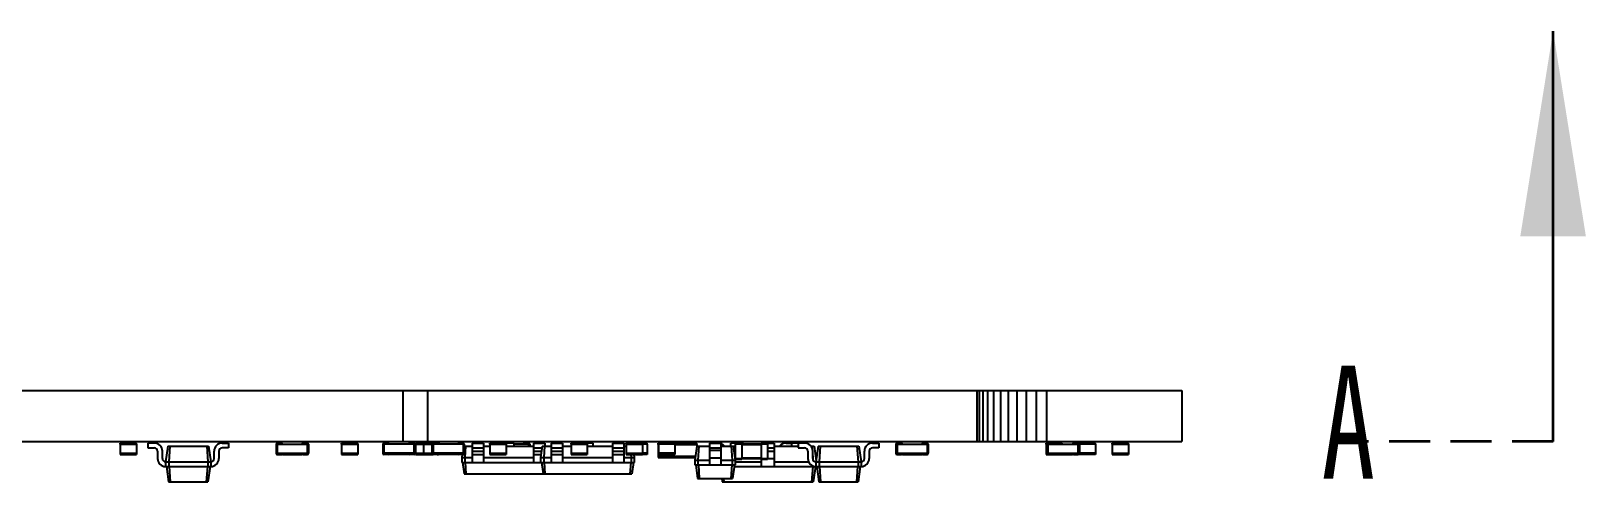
# Model space of a CAD drawing. Header units: millimetres. Extents: x 2 to 294, y 2 to 208.
# Drawn here: x 153.25 to 201.42, y 117.88 to 131.83 of the extents above; entities that cross this region are included whole.
import ezdxf

# ---------------------------------------------------------------- set-up
doc = ezdxf.new("R2010")
doc.units = ezdxf.units.MM
doc.linetypes.add('HIDDEN', pattern=[1.905, 1.27, -0.635])
doc.styles.add('SLDTEXTSTYLE4', font='TXT', dxfattribs={"width": 0.7})

msp = doc.modelspace()

# ---------------------------------------------------------------- linework, layer by layer
at = {"color": 7, "linetype": 'Continuous', "lineweight": 35}
msp.add_line((200.4, 119.125), (200.4, 131.825), dxfattribs=at)
at = {"color": 7, "linetype": 'Continuous', "lineweight": 25}
for p, q in [((118.028, 120.705), (164.764, 120.705)), ((164.764, 120.705), (164.764, 119.125)), ((164.764, 120.705), (165.526, 120.705)), ((165.526, 120.705), (165.526, 119.125)), ((165.526, 120.705), (182.544, 120.705)), ((182.544, 120.705), (182.544, 119.125)), ((182.544, 120.705), (182.617, 120.705)), ((182.617, 120.705), (182.617, 119.125)), ((182.617, 120.705), (182.728, 120.705)), ((182.728, 120.705), (182.728, 119.125)), ((182.728, 120.705), (182.877, 120.705)), ((182.877, 120.705), (182.877, 119.125)), ((182.877, 120.705), (183.06, 120.705)), ((183.06, 120.705), (183.06, 119.125)), ((183.06, 120.705), (183.276, 120.705)), ((183.276, 120.705), (183.276, 119.125)), ((183.276, 120.705), (183.52, 120.705)), ((183.52, 120.705), (183.52, 119.125)), ((183.52, 120.705), (183.789, 120.705)), ((183.789, 120.705), (183.789, 119.125)), ((183.789, 120.705), (184.079, 120.705)), ((184.079, 120.705), (184.079, 119.125)), ((184.079, 120.705), (184.385, 120.705)), ((184.385, 120.705), (184.385, 119.125)), ((184.385, 120.705), (184.703, 120.705)), ((184.703, 120.705), (184.703, 119.125)), ((184.703, 120.705), (188.894, 120.705)), ((188.894, 120.705), (188.894, 119.125)), ((118.028, 119.125), (164.764, 119.125)), ((156.008, 119.04), (156.008, 119.075)), ((156.008, 119.075), (156.508, 119.075)), ((156.008, 119.04), (156.508, 119.04)), ((156.008, 119.04), (156.008, 118.76)), ((156.508, 119.04), (156.508, 119.075)), ((156.508, 119.04), (156.508, 118.76)), ((157.064, 119.075), (156.864, 119.075)), ((156.864, 119.075), (156.864, 118.925)), ((159.164, 119.075), (159.364, 119.075)), ((159.364, 119.075), (159.364, 118.925)), ((160.838, 119.04), (160.838, 118.76)), ((160.873, 119.075), (161.003, 119.075)), ((160.873, 119.04), (160.873, 118.76)), ((160.873, 119.04), (161.038, 119.04)), ((161.038, 119.04), (161.638, 119.04)), ((161.638, 119.04), (161.803, 119.04)), ((161.673, 119.075), (161.803, 119.075)), ((161.803, 119.04), (161.803, 118.76)), ((161.838, 119.04), (161.838, 118.76)), ((162.866, 119.075), (163.366, 119.075)), ((162.866, 119.04), (162.866, 119.075)), ((162.866, 119.04), (163.366, 119.04)), ((162.866, 119.04), (162.866, 118.76)), ((163.366, 119.04), (163.366, 119.075)), ((163.366, 119.04), (163.366, 118.76)), ((164.14, 119.04), (164.14, 118.76)), ((164.305, 119.075), (164.175, 119.075)), ((164.175, 119.04), (164.175, 118.76)), ((164.34, 119.04), (164.175, 119.04)), ((164.94, 119.04), (164.34, 119.04)), ((164.764, 119.125), (165.526, 119.125)), ((165.105, 119.04), (164.94, 119.04)), ((165.105, 119.075), (164.975, 119.075)), ((165.105, 119.04), (165.105, 118.76)), ((165.14, 119.04), (165.14, 118.76)), ((165.152, 119.04), (165.152, 119.075)), ((165.152, 119.075), (165.406, 119.075)), ((165.152, 119.04), (165.152, 118.76)), ((165.152, 119.04), (165.406, 119.04)), ((165.406, 119.04), (165.406, 119.075)), ((165.406, 119.075), (165.699, 119.075)), ((165.406, 119.04), (165.406, 118.76)), ((165.406, 119.04), (165.664, 119.04)), ((165.526, 119.125), (182.544, 119.125)), ((165.664, 119.04), (165.664, 118.76)), ((165.829, 119.075), (165.699, 119.075)), ((165.699, 119.04), (165.699, 118.76)), ((165.864, 119.04), (165.699, 119.04)), ((165.829, 119.075), (165.906, 119.075)), ((166.464, 119.04), (165.864, 119.04)), ((165.906, 119.04), (165.906, 119.075)), ((166.629, 119.04), (166.464, 119.04)), ((166.629, 119.075), (166.499, 119.075)), ((166.629, 119.04), (166.629, 118.76)), ((166.664, 119.04), (166.664, 118.76)), ((166.912, 119.075), (167.262, 119.075)), ((166.912, 119.075), (166.912, 118.925)), ((167.262, 119.075), (167.262, 118.925)), ((167.462, 119.075), (167.962, 119.075)), ((167.462, 119.04), (167.462, 119.075)), ((167.462, 119.04), (167.962, 119.04)), ((167.462, 119.04), (167.462, 118.76)), ((167.862, 119.075), (167.861, 119.075)), ((168.212, 119.075), (167.962, 119.075)), ((167.962, 119.04), (167.962, 119.075)), ((167.962, 119.04), (167.962, 118.76)), ((168.212, 118.975), (168.212, 119.075)), ((168.496, 119.04), (168.212, 119.04)), ((168.661, 119.04), (168.496, 119.04)), ((168.661, 119.075), (168.531, 119.075)), ((168.661, 119.04), (168.661, 118.975)), ((168.696, 119.04), (168.696, 118.975)), ((168.812, 119.075), (168.812, 118.925)), ((168.812, 119.075), (169.162, 119.075)), ((169.162, 119.075), (169.162, 118.975)), ((169.357, 119.075), (169.357, 118.925)), ((169.357, 119.075), (169.707, 119.075)), ((169.707, 119.075), (169.707, 118.925)), ((169.978, 119.04), (169.978, 119.075)), ((169.978, 119.075), (170.478, 119.075)), ((169.978, 119.04), (169.978, 118.76)), ((169.978, 119.04), (170.478, 119.04)), ((170.657, 119.075), (170.478, 119.075)), ((170.478, 119.04), (170.478, 119.075)), ((170.478, 119.04), (170.478, 118.76)), ((170.657, 118.975), (170.657, 119.075)), ((171.257, 119.075), (171.607, 119.075)), ((171.257, 119.075), (171.257, 118.925)), ((171.607, 119.075), (171.607, 118.925)), ((171.687, 119.04), (171.687, 119.075)), ((171.687, 119.075), (172.187, 119.075)), ((171.687, 119.04), (172.187, 119.04)), ((171.687, 119.04), (171.687, 118.76)), ((172.337, 119.075), (172.187, 119.075)), ((172.187, 119.04), (172.187, 119.075)), ((172.187, 119.04), (172.187, 118.76)), ((172.337, 119.04), (172.187, 119.04)), ((172.337, 119.04), (172.337, 119.075)), ((172.337, 119.04), (172.337, 118.76)), ((172.676, 119.03), (172.676, 119.075)), ((172.676, 119.075), (172.687, 119.075)), ((172.676, 119.03), (172.676, 118.67)), ((172.676, 119.03), (172.687, 119.03)), ((173.187, 119.075), (172.687, 119.075)), ((172.687, 119.04), (172.687, 119.075)), ((172.687, 119.04), (172.687, 118.76)), ((173.187, 119.04), (172.687, 119.04)), ((173.187, 119.075), (173.876, 119.075)), ((173.187, 119.04), (173.187, 119.075)), ((173.187, 119.04), (173.187, 118.76)), ((173.187, 119.03), (173.876, 119.03)), ((173.876, 119.03), (173.876, 119.075)), ((173.876, 119.03), (173.876, 118.937)), ((174.262, 119.075), (174.262, 118.925)), ((174.262, 119.075), (174.612, 119.075)), ((174.612, 119.075), (174.612, 118.925)), ((175.062, 119.075), (174.92, 119.075)), ((174.92, 118.975), (174.92, 119.075)), ((175.062, 119.075), (175.262, 119.075)), ((175.062, 119.055), (175.062, 119.075)), ((175.062, 119.055), (175.062, 118.595)), ((175.062, 119.055), (175.262, 119.055)), ((175.32, 119.075), (175.262, 119.075)), ((175.262, 119.055), (175.262, 119.075)), ((175.262, 119.055), (175.262, 118.595)), ((175.262, 119.055), (175.862, 119.055)), ((175.262, 119.035), (175.862, 119.035)), ((175.32, 119.055), (175.32, 119.075)), ((175.862, 119.055), (175.862, 119.075)), ((175.862, 119.075), (176.062, 119.075)), ((175.862, 119.055), (176.062, 119.055)), ((175.862, 119.055), (175.862, 118.595)), ((176.062, 119.075), (176.27, 119.075)), ((176.062, 119.055), (176.062, 119.075)), ((176.062, 119.055), (176.062, 118.595)), ((176.27, 119.075), (176.27, 118.925)), ((176.637, 119.075), (176.82, 119.075)), ((177.012, 119.075), (176.82, 119.075)), ((176.82, 118.975), (176.82, 119.075)), ((177.012, 119.075), (177.012, 118.925)), ((177.212, 119.075), (177.012, 119.075)), ((177.22, 119.075), (177.22, 119.075)), ((179.312, 119.075), (179.512, 119.075)), ((179.512, 119.075), (179.512, 118.925)), ((180.039, 119.04), (180.039, 118.76)), ((180.074, 119.075), (180.204, 119.075)), ((180.074, 119.04), (180.074, 118.76)), ((180.074, 119.04), (180.239, 119.04)), ((180.239, 119.04), (180.839, 119.04)), ((180.839, 119.04), (181.004, 119.04)), ((180.874, 119.075), (181.004, 119.075)), ((181.004, 119.04), (181.004, 118.76)), ((181.039, 119.04), (181.039, 118.76)), ((182.544, 119.125), (182.617, 119.125)), ((182.617, 119.125), (182.728, 119.125)), ((182.728, 119.125), (182.877, 119.125)), ((182.877, 119.125), (183.06, 119.125)), ((183.06, 119.125), (183.276, 119.125)), ((183.276, 119.125), (183.52, 119.125)), ((183.52, 119.125), (183.789, 119.125)), ((183.789, 119.125), (184.079, 119.125)), ((184.079, 119.125), (184.385, 119.125)), ((184.385, 119.125), (184.703, 119.125)), ((184.694, 119.075), (184.749, 119.075)), ((184.694, 119.04), (184.694, 119.075)), ((184.694, 119.04), (184.694, 118.76)), ((184.694, 119.04), (184.714, 119.04)), ((184.703, 119.125), (188.894, 119.125)), ((184.714, 119.04), (184.714, 118.76)), ((184.749, 119.075), (184.879, 119.075)), ((184.749, 119.04), (184.749, 118.76)), ((184.749, 119.04), (184.914, 119.04)), ((184.879, 119.075), (185.194, 119.075)), ((184.914, 119.04), (185.514, 119.04)), ((185.194, 119.04), (185.194, 119.075)), ((185.514, 119.04), (185.679, 119.04)), ((185.549, 119.075), (185.679, 119.075)), ((185.679, 119.04), (185.679, 118.76)), ((185.714, 119.04), (185.714, 118.76)), ((185.726, 119.04), (185.726, 119.075)), ((186.226, 119.075), (185.726, 119.075)), ((185.726, 119.04), (185.726, 118.76)), ((186.226, 119.04), (185.726, 119.04)), ((186.226, 119.04), (186.226, 119.075)), ((186.226, 119.04), (186.226, 118.76)), ((186.742, 119.075), (187.242, 119.075)), ((186.742, 119.04), (186.742, 119.075)), ((186.742, 119.04), (187.242, 119.04)), ((186.742, 119.04), (186.742, 118.76)), ((187.242, 119.04), (187.242, 119.075)), ((187.242, 119.04), (187.242, 118.76)), ((156.008, 118.76), (156.508, 118.76)), ((156.008, 118.76), (156.008, 118.725)), ((156.008, 118.725), (156.508, 118.725)), ((156.508, 118.76), (156.508, 118.725)), ((156.864, 118.925), (157.064, 118.925)), ((157.164, 118.825), (157.164, 118.6)), ((157.314, 118.6), (157.314, 118.825)), ((157.481, 118.975), (157.414, 118.5)), ((157.414, 118.5), (157.509, 118.5)), ((157.414, 118.5), (157.414, 118.35)), ((157.481, 118.975), (157.542, 118.975)), ((157.542, 118.975), (157.509, 118.5)), ((157.509, 118.5), (158.719, 118.5)), ((157.509, 118.5), (157.509, 118.35)), ((157.542, 118.975), (158.686, 118.975)), ((158.686, 118.975), (158.747, 118.975)), ((158.686, 118.975), (158.719, 118.5)), ((158.719, 118.5), (158.719, 118.35)), ((158.719, 118.5), (158.814, 118.5)), ((158.747, 118.975), (158.814, 118.5)), ((158.814, 118.5), (158.814, 118.35)), ((158.914, 118.6), (158.914, 118.825)), ((159.064, 118.825), (159.064, 118.6)), ((159.364, 118.925), (159.164, 118.925)), ((160.873, 118.76), (161.038, 118.76)), ((160.873, 118.725), (161.003, 118.725)), ((161.038, 118.76), (161.638, 118.76)), ((161.038, 118.76), (161.038, 118.725)), ((161.038, 118.725), (161.638, 118.725)), ((161.638, 118.76), (161.803, 118.76)), ((161.638, 118.76), (161.638, 118.725)), ((161.673, 118.725), (161.803, 118.725)), ((162.866, 118.76), (163.366, 118.76)), ((162.866, 118.76), (162.866, 118.725)), ((162.866, 118.725), (163.366, 118.725)), ((163.366, 118.76), (163.366, 118.725)), ((164.34, 118.76), (164.175, 118.76)), ((164.305, 118.725), (164.175, 118.725)), ((164.94, 118.76), (164.34, 118.76)), ((164.34, 118.76), (164.34, 118.725)), ((164.94, 118.725), (164.34, 118.725)), ((165.105, 118.76), (164.94, 118.76)), ((164.94, 118.76), (164.94, 118.725)), ((165.105, 118.725), (164.975, 118.725)), ((165.152, 118.76), (165.152, 118.725)), ((165.152, 118.76), (165.406, 118.76)), ((165.152, 118.725), (165.406, 118.725)), ((165.406, 118.76), (165.406, 118.725)), ((165.406, 118.76), (165.664, 118.76)), ((165.406, 118.725), (165.699, 118.725)), ((165.864, 118.76), (165.699, 118.76)), ((165.829, 118.725), (165.699, 118.725)), ((165.829, 118.725), (165.864, 118.725)), ((166.464, 118.76), (165.864, 118.76)), ((165.864, 118.76), (165.864, 118.725)), ((166.464, 118.725), (165.864, 118.725)), ((166.464, 118.76), (166.464, 118.725)), ((166.629, 118.76), (166.464, 118.76)), ((166.629, 118.725), (166.499, 118.725)), ((166.601, 118.725), (166.587, 118.625)), ((166.587, 118.625), (166.682, 118.625)), ((166.587, 118.625), (166.587, 118.475)), ((166.664, 118.975), (166.706, 118.975)), ((166.706, 118.975), (166.682, 118.625)), ((166.682, 118.625), (166.912, 118.625)), ((166.682, 118.625), (166.682, 118.475)), ((166.706, 118.975), (166.912, 118.975)), ((166.912, 118.925), (167.262, 118.925)), ((166.912, 118.925), (166.912, 118.825)), ((166.912, 118.825), (167.262, 118.825)), ((166.912, 118.825), (166.912, 118.725)), ((166.912, 118.725), (167.262, 118.725)), ((166.912, 118.725), (166.912, 118.475)), ((167.262, 118.975), (167.462, 118.975)), ((167.262, 118.925), (167.262, 118.825)), ((167.262, 118.825), (167.262, 118.725)), ((167.262, 118.725), (167.262, 118.475)), ((167.262, 118.625), (168.812, 118.625)), ((167.462, 118.76), (167.962, 118.76)), ((167.462, 118.76), (167.462, 118.725)), ((167.462, 118.725), (167.962, 118.725)), ((167.962, 118.975), (168.812, 118.975)), ((167.962, 118.76), (167.962, 118.725)), ((168.812, 118.925), (169.074, 118.925)), ((168.812, 118.925), (168.812, 118.825)), ((168.812, 118.825), (168.812, 118.725)), ((168.812, 118.825), (169.06, 118.825)), ((168.812, 118.725), (168.812, 118.475)), ((168.812, 118.725), (169.046, 118.725)), ((169.081, 118.975), (169.032, 118.625)), ((169.032, 118.625), (169.127, 118.625)), ((169.032, 118.625), (169.032, 118.475)), ((169.081, 118.975), (169.151, 118.975)), ((169.151, 118.975), (169.127, 118.625)), ((169.127, 118.625), (169.127, 118.475)), ((169.127, 118.625), (169.357, 118.625)), ((169.151, 118.975), (169.357, 118.975)), ((169.357, 118.925), (169.707, 118.925)), ((169.357, 118.925), (169.357, 118.825)), ((169.357, 118.825), (169.707, 118.825)), ((169.357, 118.825), (169.357, 118.725)), ((169.357, 118.725), (169.707, 118.725)), ((169.357, 118.725), (169.357, 118.475)), ((169.707, 118.975), (169.978, 118.975)), ((169.707, 118.925), (169.707, 118.825)), ((169.707, 118.825), (169.707, 118.725)), ((169.707, 118.725), (169.707, 118.475)), ((169.707, 118.625), (171.257, 118.625)), ((169.978, 118.76), (170.478, 118.76)), ((169.978, 118.76), (169.978, 118.725)), ((169.978, 118.725), (170.478, 118.725)), ((170.478, 118.975), (171.257, 118.975)), ((170.478, 118.76), (170.478, 118.725)), ((171.257, 118.925), (171.607, 118.925)), ((171.257, 118.925), (171.257, 118.825)), ((171.257, 118.825), (171.607, 118.825)), ((171.257, 118.825), (171.257, 118.725)), ((171.257, 118.725), (171.607, 118.725)), ((171.257, 118.725), (171.257, 118.475)), ((171.607, 118.975), (171.687, 118.975)), ((171.607, 118.925), (171.607, 118.825)), ((171.607, 118.825), (171.607, 118.725)), ((171.607, 118.725), (171.607, 118.475)), ((171.607, 118.625), (171.837, 118.625)), ((171.687, 118.76), (172.187, 118.76)), ((171.687, 118.76), (171.687, 118.725)), ((171.687, 118.725), (172.187, 118.725)), ((171.83, 118.725), (171.837, 118.625)), ((171.837, 118.625), (171.932, 118.625)), ((171.837, 118.625), (171.837, 118.475)), ((171.917, 118.725), (171.932, 118.625)), ((171.932, 118.625), (171.932, 118.475)), ((172.187, 118.76), (172.187, 118.725)), ((172.337, 118.76), (172.187, 118.76)), ((172.337, 118.725), (172.187, 118.725)), ((172.337, 118.76), (172.337, 118.725)), ((172.676, 118.67), (172.676, 118.625)), ((172.676, 118.67), (173.828, 118.67)), ((172.676, 118.625), (173.822, 118.625)), ((173.187, 118.76), (172.687, 118.76)), ((172.687, 118.76), (172.687, 118.725)), ((173.187, 118.725), (172.687, 118.725)), ((173.187, 118.76), (173.187, 118.725)), ((173.871, 118.975), (173.812, 118.55)), ((173.812, 118.55), (173.907, 118.55)), ((173.812, 118.55), (173.812, 118.4)), ((173.871, 118.975), (173.936, 118.975)), ((173.936, 118.975), (173.907, 118.55)), ((173.907, 118.55), (173.907, 118.4)), ((173.907, 118.55), (174.262, 118.55)), ((173.936, 118.975), (174.262, 118.975)), ((174.262, 118.925), (174.612, 118.925)), ((174.262, 118.925), (174.262, 118.855)), ((174.262, 118.855), (174.612, 118.855)), ((174.262, 118.855), (174.262, 118.62)), ((174.262, 118.62), (174.612, 118.62)), ((174.262, 118.62), (174.262, 118.4)), ((174.612, 118.975), (174.937, 118.975)), ((174.612, 118.925), (174.612, 118.855)), ((174.612, 118.855), (174.612, 118.62)), ((174.612, 118.62), (174.612, 118.4)), ((174.612, 118.55), (174.967, 118.55)), ((174.937, 118.975), (175.002, 118.975)), ((174.937, 118.975), (174.967, 118.55)), ((174.967, 118.55), (175.062, 118.55)), ((174.967, 118.55), (174.967, 118.4)), ((175.002, 118.975), (175.062, 118.55)), ((175.002, 118.975), (175.062, 118.975)), ((175.062, 118.595), (175.262, 118.595)), ((175.062, 118.595), (175.062, 118.575)), ((175.062, 118.575), (175.262, 118.575)), ((175.062, 118.55), (175.062, 118.4)), ((175.062, 118.5), (175.87, 118.5)), ((175.262, 118.615), (175.862, 118.615)), ((175.262, 118.595), (175.262, 118.575)), ((175.262, 118.595), (175.862, 118.595)), ((175.862, 118.595), (176.062, 118.595)), ((175.862, 118.595), (175.862, 118.575)), ((175.862, 118.575), (176.062, 118.575)), ((175.87, 118.575), (175.87, 118.35)), ((176.062, 118.925), (176.27, 118.925)), ((176.062, 118.825), (176.27, 118.825)), ((176.062, 118.6), (176.27, 118.6)), ((176.062, 118.595), (176.062, 118.575)), ((176.27, 118.975), (177.012, 118.975)), ((176.27, 118.925), (176.27, 118.825)), ((176.27, 118.825), (176.27, 118.6)), ((176.27, 118.6), (176.27, 118.35)), ((176.27, 118.5), (177.332, 118.5)), ((177.012, 118.925), (177.212, 118.925)), ((177.312, 118.825), (177.312, 118.6)), ((177.412, 118.975), (177.441, 118.975)), ((177.441, 118.975), (177.503, 118.975)), ((177.441, 118.975), (177.447, 118.899)), ((177.462, 118.6), (177.462, 118.825)), ((177.462, 118.685), (177.47, 118.561)), ((177.503, 118.975), (177.566, 118.528)), ((177.628, 118.975), (177.562, 118.5)), ((177.562, 118.5), (177.657, 118.5)), ((177.562, 118.5), (177.562, 118.35)), ((177.628, 118.975), (177.69, 118.975)), ((177.69, 118.975), (177.657, 118.5)), ((177.657, 118.5), (178.867, 118.5)), ((177.657, 118.5), (177.657, 118.35)), ((177.69, 118.975), (178.833, 118.975)), ((178.833, 118.975), (178.867, 118.5)), ((178.833, 118.975), (178.895, 118.975)), ((178.867, 118.5), (178.962, 118.5)), ((178.867, 118.5), (178.867, 118.35)), ((178.895, 118.975), (178.962, 118.5)), ((178.962, 118.5), (178.962, 118.35)), ((179.062, 118.6), (179.062, 118.825)), ((179.212, 118.825), (179.212, 118.6)), ((179.512, 118.925), (179.312, 118.925)), ((180.074, 118.76), (180.239, 118.76)), ((180.074, 118.725), (180.204, 118.725)), ((180.239, 118.76), (180.839, 118.76)), ((180.239, 118.76), (180.239, 118.725)), ((180.239, 118.725), (180.839, 118.725)), ((180.839, 118.76), (181.004, 118.76)), ((180.839, 118.76), (180.839, 118.725)), ((180.874, 118.725), (181.004, 118.725)), ((184.694, 118.76), (184.694, 118.725)), ((184.694, 118.76), (184.714, 118.76)), ((184.694, 118.725), (184.749, 118.725)), ((184.749, 118.76), (184.914, 118.76)), ((184.749, 118.725), (184.879, 118.725)), ((184.879, 118.725), (184.914, 118.725)), ((184.914, 118.76), (185.514, 118.76)), ((184.914, 118.76), (184.914, 118.725)), ((184.914, 118.725), (185.514, 118.725)), ((185.514, 118.76), (185.679, 118.76)), ((185.514, 118.76), (185.514, 118.725)), ((185.549, 118.725), (185.679, 118.725)), ((186.226, 118.76), (185.726, 118.76)), ((185.726, 118.76), (185.726, 118.725)), ((186.226, 118.725), (185.726, 118.725)), ((186.226, 118.76), (186.226, 118.725)), ((186.742, 118.76), (187.242, 118.76)), ((186.742, 118.76), (186.742, 118.725)), ((186.742, 118.725), (187.242, 118.725)), ((187.242, 118.76), (187.242, 118.725)), ((157.414, 118.35), (157.509, 118.35)), ((157.439, 118.35), (157.506, 117.875)), ((157.509, 118.35), (158.719, 118.35)), ((157.522, 118.35), (157.555, 117.875)), ((158.707, 118.35), (158.673, 117.875)), ((158.719, 118.35), (158.814, 118.35)), ((158.789, 118.35), (158.722, 117.875)), ((166.587, 118.475), (166.682, 118.475)), ((166.612, 118.475), (166.661, 118.125)), ((166.661, 118.125), (166.719, 118.125)), ((166.682, 118.475), (166.912, 118.475)), ((166.694, 118.475), (166.719, 118.125)), ((166.719, 118.125), (169.106, 118.125)), ((166.912, 118.475), (167.262, 118.475)), ((167.262, 118.475), (168.812, 118.475)), ((168.812, 118.475), (169.032, 118.475)), ((169.032, 118.475), (169.127, 118.475)), ((169.057, 118.475), (169.106, 118.125)), ((169.106, 118.125), (169.164, 118.125)), ((169.127, 118.475), (169.357, 118.475)), ((169.139, 118.475), (169.164, 118.125)), ((169.164, 118.125), (171.799, 118.125)), ((169.357, 118.475), (169.707, 118.475)), ((169.707, 118.475), (171.257, 118.475)), ((171.257, 118.475), (171.607, 118.475)), ((171.607, 118.475), (171.837, 118.475)), ((171.824, 118.475), (171.799, 118.125)), ((171.799, 118.125), (171.857, 118.125)), ((171.837, 118.475), (171.932, 118.475)), ((171.907, 118.475), (171.857, 118.125)), ((173.812, 118.4), (173.907, 118.4)), ((173.837, 118.4), (173.896, 117.975)), ((173.907, 118.4), (174.262, 118.4)), ((173.919, 118.4), (173.949, 117.975)), ((174.262, 118.4), (174.612, 118.4)), ((174.612, 118.4), (174.967, 118.4)), ((174.954, 118.4), (174.924, 117.975)), ((174.967, 118.4), (175.062, 118.4)), ((175.037, 118.4), (174.977, 117.975)), ((175.03, 118.35), (175.87, 118.35)), ((175.87, 118.35), (176.27, 118.35)), ((176.27, 118.35), (177.475, 118.35)), ((177.462, 118.35), (177.429, 117.875)), ((177.475, 118.366), (177.475, 118.35)), ((177.475, 118.35), (177.562, 118.35)), ((177.545, 118.35), (177.478, 117.875)), ((177.562, 118.35), (177.657, 118.35)), ((177.587, 118.35), (177.653, 117.875)), ((177.657, 118.35), (178.867, 118.35)), ((177.669, 118.35), (177.702, 117.875)), ((178.854, 118.35), (178.821, 117.875)), ((178.867, 118.35), (178.962, 118.35)), ((178.937, 118.35), (178.87, 117.875)), ((157.506, 117.875), (157.555, 117.875)), ((157.555, 117.875), (158.673, 117.875)), ((158.673, 117.875), (158.722, 117.875)), ((173.896, 117.975), (173.949, 117.975)), ((173.949, 117.975), (174.924, 117.975)), ((174.647, 117.975), (174.661, 117.875)), ((174.661, 117.875), (174.71, 117.875)), ((174.703, 117.975), (174.71, 117.875)), ((174.71, 117.875), (177.429, 117.875)), ((174.924, 117.975), (174.977, 117.975)), ((177.429, 117.875), (177.478, 117.875)), ((177.653, 117.875), (177.702, 117.875)), ((177.702, 117.875), (178.821, 117.875)), ((178.821, 117.875), (178.87, 117.875))]:
    msp.add_line(p, q, dxfattribs=at)
at = {"color": 7, "linetype": 'HIDDEN', "lineweight": 35}
msp.add_line((200.4, 119.125), (194.05, 119.125), dxfattribs=at)
at = {"color": 7, "linetype": 'Continuous', "lineweight": 25}
for centre, radius, start, end in [((157.064, 118.825), 0.25, 0, 90), ((159.164, 118.825), 0.25, 90, 180), ((160.873, 119.04), 0.035, 90, 180), ((161.003, 119.04), 0.035, 0, 90), ((161.673, 119.04), 0.035, 90, 180), ((161.803, 119.04), 0.035, 0, 90), ((164.175, 119.04), 0.035, 90, 180), ((164.305, 119.04), 0.035, 0, 90), ((164.975, 119.04), 0.035, 90, 180), ((165.105, 119.04), 0.035, 0, 90), ((165.699, 119.04), 0.035, 90, 180), ((165.829, 119.04), 0.035, 0, 90), ((166.499, 119.04), 0.035, 90, 180), ((166.629, 119.04), 0.035, 0, 90), ((168.531, 119.04), 0.035, 90, 180), ((168.661, 119.04), 0.035, 0, 90), ((174.537, 118.825), 0.25, 36.8699, 72.5424), ((176.637, 118.825), 0.25, 90, 143.1301), ((177.212, 118.825), 0.25, 0, 90), ((179.312, 118.825), 0.25, 90, 180), ((180.074, 119.04), 0.035, 90, 180), ((180.204, 119.04), 0.035, 0, 90), ((180.874, 119.04), 0.035, 90, 180), ((181.004, 119.04), 0.035, 0, 90), ((184.749, 119.04), 0.035, 90, 180), ((184.879, 119.04), 0.035, 0, 90), ((185.549, 119.04), 0.035, 90, 180), ((185.679, 119.04), 0.035, 0, 90), ((157.064, 118.825), 0.1, 0, 90), ((157.414, 118.6), 0.25, 180, 270), ((157.414, 118.6), 0.1, 180, 270), ((158.814, 118.6), 0.1, 270, 0), ((158.814, 118.6), 0.25, 270, 0), ((159.164, 118.825), 0.1, 90, 180), ((160.873, 118.76), 0.035, 180, 270), ((161.003, 118.76), 0.035, 270, 0), ((161.673, 118.76), 0.035, 180, 270), ((161.803, 118.76), 0.035, 270, 0), ((164.175, 118.76), 0.035, 180, 270), ((164.305, 118.76), 0.035, 270, 0), ((164.975, 118.76), 0.035, 180, 270), ((165.105, 118.76), 0.035, 270, 0), ((165.699, 118.76), 0.035, 180, 270), ((165.829, 118.76), 0.035, 270, 0), ((166.499, 118.76), 0.035, 180, 270), ((166.629, 118.76), 0.035, 270, 0), ((177.212, 118.825), 0.1, 0, 90), ((177.562, 118.6), 0.25, 180, 270), ((177.562, 118.6), 0.1, 180, 270), ((178.962, 118.6), 0.25, 270, 0), ((178.962, 118.6), 0.1, 270, 0), ((179.312, 118.825), 0.1, 90, 180), ((180.074, 118.76), 0.035, 180, 270), ((180.204, 118.76), 0.035, 270, 0), ((180.874, 118.76), 0.035, 180, 270), ((181.004, 118.76), 0.035, 270, 0), ((184.749, 118.76), 0.035, 180, 270), ((184.879, 118.76), 0.035, 270, 0), ((185.549, 118.76), 0.035, 180, 270), ((185.679, 118.76), 0.035, 270, 0)]:
    msp.add_arc(centre, radius, start, end, dxfattribs=at)
at = {"color": 7, "linetype": 'Continuous', "lineweight": 35}
msp.add_solid([(200.4, 131.825), (199.384, 125.475), (201.416, 125.475)], dxfattribs=at)

# ---------------------------------------------------------------- texts
at = {"color": 7, "linetype": 'Continuous', "insert": (193.221, 121.474), "char_height": 3.5, "attachment_point": 1, "style": 'SLDTEXTSTYLE4'}
msp.add_mtext('A', dxfattribs=at)

doc.saveas('drawing.dxf')
